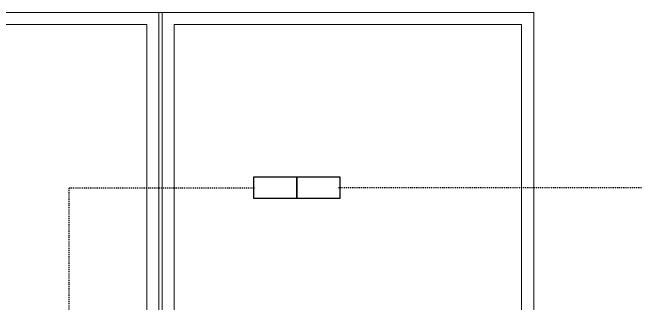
# Model space of a CAD drawing. Header units: feet. Extents: x -327 to 55127, y -297 to 4121.
# Drawn here: x 5338.8 to 5405, y 3707.2 to 3738.1 of the extents above; entities that cross this region are included whole.
import ezdxf

# ---------------------------------------------------------------- set-up
doc = ezdxf.new("R2010")
doc.units = ezdxf.units.FT
doc.header["$MEASUREMENT"] = 0
doc.linetypes.add('HIDDEN', pattern=[0.375, 0.25, -0.125])
for name, color, linetype in [('E-HARN-COMP', 8, 'Continuous'), ('E-TRNK-CABL-NEG', 6, 'HIDDEN'), ('E-TRUNK-CABLE-POS', 6, 'HIDDEN')]:
    doc.layers.add(name, color=color, linetype=linetype)

# ---------------------------------------------------------------- blocks, each defined once
blk = doc.blocks.new('A$C47dfd34d')
at = {"lineweight": 5}
blk.add_lwpolyline([(5.98142, 0.41332), (4.12817, 0.41332)], dxfattribs=at)
for points in [[(5.77643, 0.41332), (5.57144, 0.41332), (5.57144, 0), (5.77643, 0)], [(5.7781, 0), (5.7781, 0.41332), (5.98142, 0.41332), (5.98142, 0)], [(5.57811, 0.00667), (5.76977, 0.00667), (5.76977, 0.40665), (5.57811, 0.40665)], [(5.78476, 0.00667), (5.78476, 0.40665), (5.97476, 0.40665), (5.97476, 0.00667)]]:
    blk.add_lwpolyline(points, close=True, dxfattribs=at)

msp = doc.modelspace()

# ---------------------------------------------------------------- linework, layer by layer
at = {"layer": 'E-HARN-COMP'}
for points in [[(5369.045, 3720.634), (5369.045, 3718.309), (5364.481, 3718.309), (5364.481, 3720.634)], [(5373.609, 3720.634), (5373.609, 3718.309), (5369.045, 3718.309), (5369.045, 3720.634)]]:
    msp.add_lwpolyline(points, close=True, dxfattribs=at)
at = {"layer": 'E-TRNK-CABL-NEG', "ltscale": 0.1}
msp.add_lwpolyline([(5344.835, 3697.936), (5344.835, 3719.471), (5364.636, 3719.471)], dxfattribs=at)
at = {"layer": 'E-TRUNK-CABLE-POS', "ltscale": 0.1}
msp.add_lwpolyline([(5420.187, 3697.936), (5420.187, 3719.471), (5373.474, 3719.471)], dxfattribs=at)

# ---------------------------------------------------------------- block references
at = {"xscale": 194.318304, "yscale": 194.318304, "zscale": 194.318304}
msp.add_blockref('A$C47dfd34d', (4231.926, 3657.779), dxfattribs=at)

doc.saveas('drawing.dxf')
